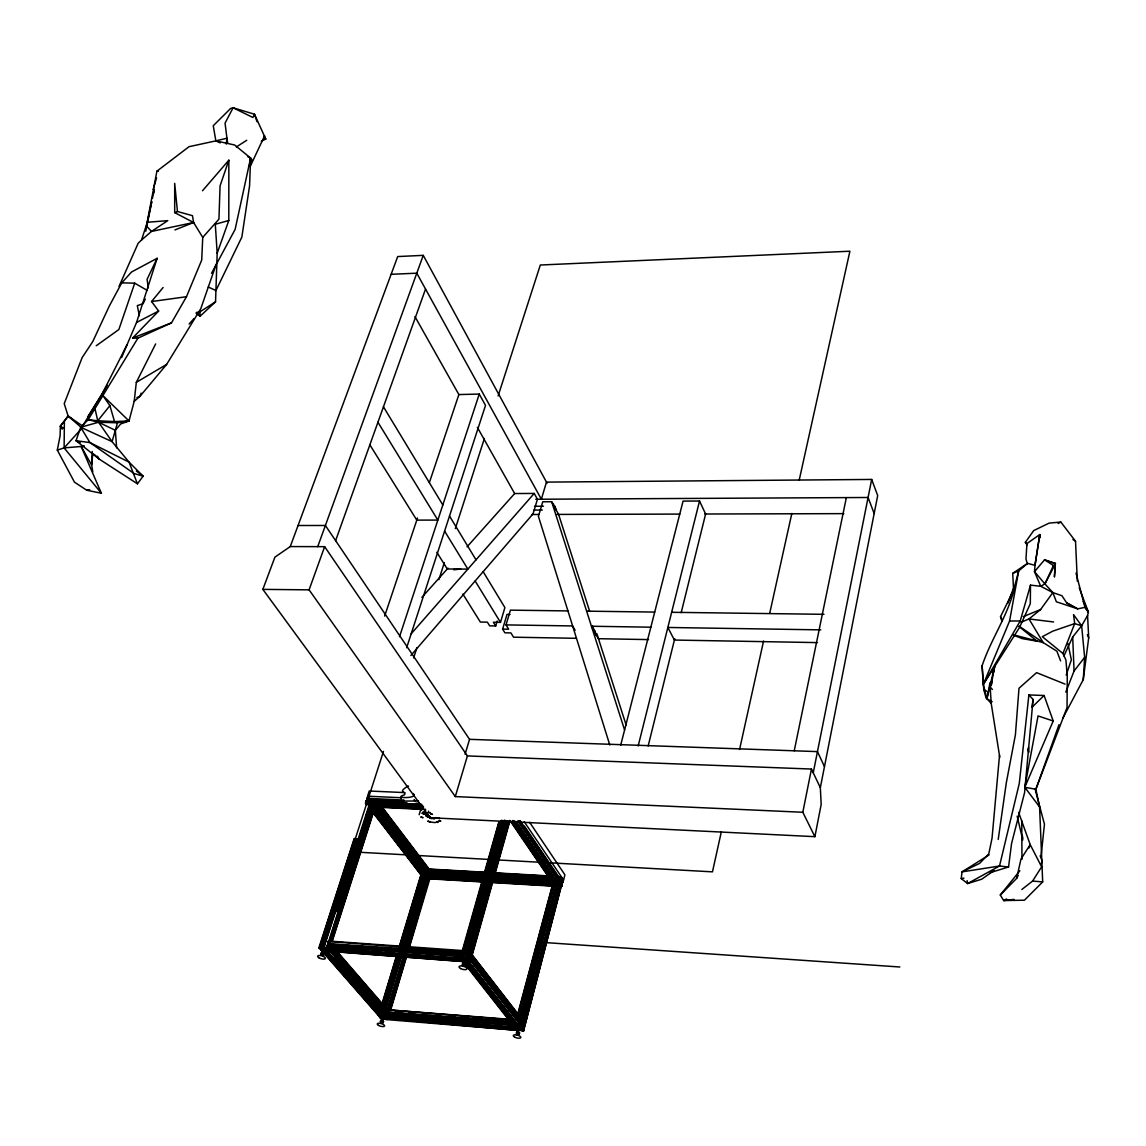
<?xml version="1.0" encoding="UTF-8"?>
<svg xmlns="http://www.w3.org/2000/svg" width="1146" height="1146" viewBox="0 0 1146 1146"><rect width="100%" height="100%" fill="white"/><g stroke="black" fill="none" stroke-linecap="round" stroke-linejoin="round"><path stroke-width="1.5" d="M196.052 313.187L200.063 316.267L215.548 301.813L217.181 253.209L228.799 220.49L228.842 160.211L202.513 190.752M426.169 815.494L425.495 814.219L426.756 816.138L425.739 814.763M516.703 1034.308C517.347 1031.973 520.055 1034.924 517.347 1034.924M107.194 385.414L82.612 426.026L68.115 415.998L60.38 426.126L60.108 435.809L57.3 450.106L74.476 482.165L86.767 490.244L101.392 493.253L64.119 447.9L64.377 421.198L68.115 415.998L64.219 403.636L82.14 357.609L92.783 341.522L109.371 305.91L121.777 282.833L131.546 271.989L157.131 258.294L136.532 322.484L121.591 357.581M1062.8 718.255L1083.257 679.664L1088.7 637.806L1087.568 615.588L1088.399 612.093L1084.976 607.351L1077.67 608.855L1066.711 602.939L1061.955 595.734L1052.845 592.582L1040.711 586.265L1030.498 585.148L1030.311 603.698L1019.453 627.593L983.239 684.52L986.95 698.645L991.233 703.529L999.785 757.377M427.487 813.058C426.111 814.204 425.481 811.855 427.515 813.402M559.377 883.179L556.684 883.136M560.365 876.303L560.566 879.44L561.082 878.853A2.006 0.774 -86.3 0 1 561.153 879.956L560.652 881.861A2.006 0.774 -86.3 0 1 560.208 882.191L493.081 878.151M561.784 877.951L561.984 877.693M562.199 884.569L561.741 884.454A1.991 0.774 -86.2 0 1 561.669 883.351L562.17 881.46A1.991 0.774 -86.3 0 1 562.614 881.116L562.729 881.919M563.431 880.429L564.921 874.856L529.61 822.284M421.714 809.764C421.671 809.749 424.736 808.259 422.315 808.131M514.139 1026.945L514.511 1025.742M514.282 1026.644L515.356 1028.463M515.084 1026.515L515.07 1028.32M557.644 884.139A1.963 0.831 14.8 0 0 557.887 883.881L557.128 883.337L519.109 1027.69L519.94 1028.177A2.048 0.745 14.8 0 1 519.453 1028.478L517.462 1028.306A2.048 0.745 14.8 0 1 516.416 1027.89L516.416 1027.418A2.106 0.831 -84.5 0 1 516.373 1028.177L515.8 1029.151L515.6 1028.248M516.961 1028.879L516.545 1030.24L385.428 1019.482M460.047 957.526L461.996 959.489M462.096 954.589L462.167 954.188A2.192 0.931 -84.9 0 0 462.082 952.999C460.807 955.162 461.38 948.874 463.156 951.638M461.795 951.911L462.196 952.57L327.856 943.616M462.497 958.471A2.192 0.917 -84.8 0 1 462.526 959.302L462.125 960.262L461.695 959.288M325.65 949.117L325.335 949.132A2.106 0.788 16.6 0 0 324.92 949.461L325.808 950.492A2.106 0.788 16.6 0 0 326.897 950.936L462.841 961.437L462.698 959.489L326.911 949.49M463.17 960.047L462.74 961.093M513.121 1024.023L386.044 1013.479L385.257 1016.187L386.202 1017.591L404.61 956.051M386.145 1015.557L515.872 1025.699L464.502 960.033L503.61 821.668M336.809 951.123L387.033 1009.196L386.718 1012.233L512.004 1022.604M386.904 1011.818L510.944 1021.358M388.365 1018.106C388.236 1021.573 386.474 1016.158 387.334 1018.321L516.617 1029.423L516.531 1028.334L509.684 1027.733M420.783 874.77L421.484 876.432L483.168 880.099M421.227 873.367L422.272 873.868L373.31 809.821M421.456 874.527L421.442 875.888L483.096 879.555M327.183 945.779C325.464 943.903 327.212 951.108 326.166 949.461L372.106 803.69L371.103 803.575L336.552 911.07M368.052 797.372L367.723 798.375M326.982 948.344L461.996 958.858L461.494 958.242M327.971 950.65L328.157 949.733L328.343 950.507L462.726 960.563M163.119 287.488L151.573 301.541L158.635 311.053L132.592 338.056L137.892 338.17L171.485 322.857L186.469 296.714L201.71 260.07L202.742 237.38L193.588 222.51L151.473 231.435L146.473 225.905L156.916 171.169L189.033 146.688L215.863 140.872L234.686 145.012L250.602 158.048L249.57 185.91L241.849 237.079L215.935 290.525L208.257 287.016M92.239 451.467L91.637 465.061L92.797 471.823M430.395 817.757C430.796 818.717 436.483 818.96 433.288 817.8M557.901 882.792L559.277 881.861L557.916 882.864L516.402 821.797M552.701 882.463L553.962 881.546L552.701 882.463L511.03 821.438M519.811 1022.447L557.128 882.42L515.6 821.324M557.758 881.833L557.128 882.42M558.36 881.403L560.079 880.644M559.277 877.664L560.523 876.747L559.277 877.664L524.438 826.137M560.408 878.853L559.234 878.065A1.991 1.633 -37.1 0 0 558.303 878.738L558.159 879.068M559.921 880.773L560.193 884.655L560.308 883.738L491.892 879.698M510.729 821.653L552.415 882.678L554.836 883.007L554.349 881.632A1.991 1.633 -37.3 0 1 555.28 880.959L555.638 880.916M1083.257 679.664L1084.646 657.346L1081.623 625.773L1073.544 614.628L1074.69 623.61L1062.929 653.492L1065.923 660.01L1067.255 675.997L1067.055 707.469L1035.869 789.265L1039.58 806.942L1042.688 881.919L1024.452 900.197L1003.667 900.57L1000.3 895.026L1019.84 870.745M323.158 949.819L324.676 950.12L323.1 949.619L324.547 950.106L323.229 949.748L370.487 803.575L371.103 804.134L336.58 911.657M413.993 794.894C414.394 798.791 393.064 798.132 404.309 794.909C407.188 792.044 400.642 792.588 402.919 789.909A13.365 9.784 -41.9 0 1 407.589 786.371L408.033 786.127A8.065 4.856 -18.7 0 1 408.549 786.127M419.164 814.706L421.098 808.331M430.309 821.797L430.452 821.897A11.503 4.928 16.3 0 0 435.48 822.542L435.738 822.327M1040.124 537.746L1039.78 534.566L1026.945 543.562L1025.971 558.947L1027.375 564.018M1055.323 563.345L1054.435 576.739L1055.323 563.345L1044.522 559.821L1034.509 571.682L1040.711 586.265L1044.908 583.901L1055.423 563.76L1044.522 559.821L1054.119 565.938L1055.423 563.76L1052.902 566.711L1044.908 583.901L1052.845 592.582L1056.368 601.779L1077.67 608.855L1066.711 602.939M519.797 1026.071L519.095 1027.088L468.184 961.293A2.149 0.831 15.4 0 1 467.138 960.792L466.336 959.746M521.373 1026.157C520.943 1029.151 518.579 1025.226 521.373 1026.157L470.562 960.792M519.181 1027.847C519.224 1029.523 522.82 1023.435 521.573 1025.255L470.777 959.818L469.574 960.219M521.416 1021.559C521.444 1018.436 524.252 1022.576 521.473 1021.602L470.677 955.993L471.894 956.079M471.88 954.575L523.02 1020.384L522.447 1023.077L470.619 956.523A2.192 1.776 -41.7 0 0 469.602 957.254L469.43 957.626M517.09 1026.644L516.101 1026.716L465.061 961.408C462.411 960.463 466.465 962.941 466.093 961.179L517.104 1026.572L514.268 1027.403M427.415 815.279L429.564 817.284M472.095 955.363L471.006 954.89M989.055 854.916L962.038 871.877L961.222 878.538L967.582 883.566L999.513 866.018L1019.281 783.477L1028.879 694.934L1033.062 699.404L1024.581 792.631L1011.56 843.542L1008.552 866.978L990.302 872.636M468.155 961.738L467.181 961.723L518.622 1027.733M468.213 961.781L468.929 960.706M521.172 1025.14L470.361 959.66M470.977 957.526L521.745 1023.049M999.513 755.271L992.049 838.141L988.769 853.885L979.629 863.368L962.038 871.877L999.513 866.018L1008.552 866.978L1005.529 866.877M425.897 874.112L424.65 875.286L427.386 875.745M427.358 874.169L425.997 875.114L427.343 874.14L375.473 806.01L374.427 806.612M427.386 869.255L427.143 869.957A1.963 1.547 -39.5 0 1 426.24 870.616L425.897 870.659M382.162 807.672L428.762 869.141L428.561 870.101L427.53 870.029L427.902 868.983M427.501 873.295L426.484 873.682M382.449 807.457L429.034 868.94L428.432 871.375L427.458 870.43M375.358 805.122L427.2 873.252L427.988 872.88L426.599 875.472M92.812 453.401L91.637 465.061L81.18 446.482L64.119 447.9L57.3 450.106M373.481 810.766L422.444 874.77L423.361 874.57L420.768 875.243L398.908 947.685M1041.055 856.549L1044.45 824.189L1035.454 790.525M418.462 800.997L403.306 801.083L403.936 799.98M383.795 1015.757L385.214 1014.797L383.81 1015.829L327.799 951.538L328.243 950.363M378.681 1015.313L379.971 1014.368L378.681 1015.313L323.602 952.326M382.392 1015.8L384.999 1016.387M383.709 1014.74L382.979 1015.728L326.639 951.151A2.106 0.788 16.6 0 0 325.55 950.707L323.559 950.564A2.106 0.788 16.6 0 0 323.143 950.894L323.344 951.18M331.753 952.125L385.07 1013.838L385.901 1013.651M385.443 1010.357L386.732 1009.411L385.443 1010.357L335.162 952.312M226.292 144.109L226.937 138.222L225.06 123.123L233.111 107.781L254.498 114.228L265.786 139.096L261.331 141.23M378.338 1014.984L380.816 1016.688M137.892 338.17L88.228 419.665L80.707 427.257L76.008 440.709L99.201 459.102L137.434 483.798L143.135 476.177L129.054 462.125L112.064 441.64L115.345 430.323L120.674 423.977L129.011 420.969L134.211 401.329L136.317 382.334L155.655 343.929M374.112 807.042L425.997 875.114M327.455 949.805A2.163 1.676 -43.4 0 1 327.727 950.421L326.982 951.61L383.022 1015.299M382.478 1017.49C385.4 1017.763 380.4 1019.038 383.495 1014.081M322.814 950.406A2.65 1.189 -62.6 0 1 322.427 950.564L322.312 951.338M1033.062 699.404L1031.959 707.297L1044.092 695.493L1053.217 720.977L1024.796 787.273L1039.58 806.942M998.223 839.416L1006.274 783.033L1015.399 734.844L1018.995 688.259L1036.571 672.645L1065.021 684.105M249.37 166.256L250.602 158.048L247.55 156.501M994.212 668.218L992.035 680.753L989.9 683.26L986.95 698.645L994.212 668.218L993.51 672.53L993.023 669.88L995.086 667.158M560.838 877.85L561.182 878.481L561.053 877.077M561.368 878.638L561.755 877.85M514.196 1026.315L514.353 1027.074M1014.597 587.268C1008.236 615.216 991.161 638.566 982.122 665.726L983.239 684.52L1009.583 621.003L1018.665 570.952L1027.59 563.359L1035.01 565.336L1034.509 571.682L1044.908 583.901M387.935 1014.654L387.677 1013.694L387.448 1014.898M1025.126 785.526L1038.047 715.935L1053.217 720.977M462.569 951.481L328.272 941.511M433.245 817.657L434.062 818.803M431.24 817.642L427.873 816.754L430.251 817.728L814.892 836.666L821.181 804.435L820.335 787.689L877.693 495.573L871.676 479.443L546.47 482.108L541.356 499.226L416.786 273.178L391.13 274.309M367.637 801.598L382.162 801.627M421.771 875.974L420.668 874.699M422.931 876.489L422.645 877.306M321.31 955.119L323.387 955.449L321.467 955.22M385.428 1015.9L385.672 1015.012M385.958 1014.153L386.245 1015.07A2.063 0.917 -83.6 0 0 386.789 1014.668L387.377 1012.663A2.063 0.917 -83.6 0 0 387.305 1011.56L387.004 1011.159M386.259 1013.952L332.225 951.638M387.72 1010.915L387.649 1011.302A2.063 0.917 -83.7 0 0 387.72 1012.405L392.047 1013.637M387.72 1017.419L387.334 1018.321M814.892 836.666L802.816 812.27L811.454 769.052L467.41 755.93L324.647 546.656L290.253 546.57L274.911 557.142L262.849 589.373L430.208 817.843L431.526 818.029M813.245 772.805L871.676 479.443M324.934 951.481L322.714 950.851L324.991 950.894L381.088 1015.184L380.759 1015.915M145.771 231.234L151.773 201.854M153.535 193.216L154.237 189.763L152.418 198.315M794.235 750.802L846.35 497.608M401.558 802.759L366.118 801.341L366.476 802.1L421.585 804.678M367.981 798.189L367.909 798.561A2.034 0.945 -86 0 0 367.995 799.693L368.654 800.653M119.012 286.457L138.179 243.224L141.545 240.001L147.304 222.267L151.687 201.739M251.819 159.366L250.286 166.285L264.654 135.715M721.364 831.638L712.468 871.848L351.106 851.793L383.466 751.447M739.571 749.47L763.565 641.072M769.754 613.11L791.829 513.451M799.177 480.231L849.902 251.218L540.325 265.013L498.095 395.972M1000.3 895.026L1016.631 878.38L1020.986 859.056L1030.197 844.616L1018.608 812.371M1041.284 864.084L1042.043 860.732L1040.153 855.776M250.602 158.048L235.131 229.386L211.523 273.307M648.163 745.989L674.75 638.651M681.182 612.68L705.621 514.01L699.533 501.017L683.073 501.089L620.659 745.344M638.164 745.946L699.533 501.017M520.929 1028.449L520.613 1028.449A2.048 0.745 14.8 0 0 520.126 1028.75L520.857 1029.695A2.048 0.745 14.8 0 0 521.903 1030.111L522.791 1030.154L560.638 885.872L559.735 885.93A1.963 0.817 14.8 0 1 558.747 885.5M562.571 879.526L562.571 880.415A1.991 0.774 -86.3 0 1 562.127 880.744L561.44 879.741M559.878 886.13L561.196 886.646L523.436 1030.827L522.476 1030.856M561.597 884.841L561.769 886.23M562.958 879.655L562.7 880.715M562.686 881.919L562.786 882.692L563.316 879.67M523.536 1031.056L561.454 884.669A2.006 0.774 -86.2 0 0 561.382 883.566L560.695 882.563A2.006 0.774 -86.2 0 0 560.251 882.893L560.265 883.752M561.039 886.918L561.984 885.342M561.927 886.259L562.185 884.468M1013.594 590.333L1018.665 570.952L1012.72 573.372L1013.594 590.333L1000.53 616.62L1001.976 621.49M542.144 932.686L543.032 929.291M547.903 910.812L548.791 907.489M516.645 1027.274L518.064 1024.266M519.84 1017.519L554.736 883.022M516.402 1033.076L516.674 1032.045A3.194 1.633 -62.1 0 1 517.62 1031.815L517.72 1031.83A2.98 2.851 35.4 0 1 518.966 1032.202L519.052 1032.245A3.194 1.261 -84.5 0 1 519.568 1032.89L519.296 1033.921A3.123 1.59 -62 0 1 518.35 1034.15L518.25 1034.136A2.965 2.836 35.1 0 1 517.004 1033.778A3.123 1.232 -84.5 0 1 516.431 1033.148L516.402 1033.076A3.123 1.604 -62.8 0 0 517.261 1032.918A3.037 2.922 36.7 0 0 518.68 1033.291A3.194 1.261 -84.6 0 0 519.296 1033.936L519.296 1033.921M517.004 1033.778L517.605 1031.815M521.043 1018.722L556.412 884.941M519.883 1024.395L520.399 1022.719A2.091 1.733 -43.4 0 1 521.373 1022.003L522.261 1022.146M518.35 1034.15L518.694 1033.076A3.137 1.604 -62.4 0 1 519.568 1032.89M558.002 883.365L519.969 1027.733L520.714 1027.761M560.165 884.612L521.688 1028.993L559.42 883.996L558.661 883.408M493.453 877.507L560.108 881.403L519.41 820.823M521.172 1028.463L559.678 884.426L558.532 884.153M559.864 883.638L559.735 882.076M521.989 1030.326L560.007 885.5L560.852 885.629M552.83 880.357L552.415 882.678M517.347 1015.471L552.974 883.079M514.597 1027.432L514.554 1025.727L515.499 1026.845L515.872 1025.699M517.691 1015.557L553.088 883.638M529.781 972.811L531.099 967.854M535.497 951.223L536.844 946.138M545.783 912.288L547.1 907.288M386.216 1016.96L515.958 1027.89L516.989 1024.152M518.694 1017.748L554.836 883.423M116.634 447.857L115.345 430.323L117.436 422.788L129.011 420.969L102.811 395.499L109.901 405.627L114.543 421.57L129.011 420.969L123.997 421.886M467.396 959.417L468.055 959.689L507.019 821.453M468.284 961.852L507.893 820.923M508.566 821.324L469.043 961.781L519.94 1027.188M468.843 962.053L469.874 962.01L509.669 820.45M467.324 961.967L470.247 962.096L510.013 820.536M501.26 820.278L461.766 959.961L463.013 961.68L465.62 961.981M460.191 958.357L463.199 958.586L502.349 820.364M462.382 964.244L462.683 963.184A3.352 1.619 -61.4 0 1 463.643 962.912L463.758 962.927A3.123 2.965 22.9 0 1 465.075 963.313L465.161 963.371A3.338 1.404 -84.8 0 1 465.72 964.073L465.419 965.147A3.266 1.576 -60.9 0 1 464.459 965.405L464.359 965.405A3.109 2.951 22.7 0 1 463.041 965.018L462.941 964.961A3.266 1.375 -84.8 0 1 462.411 964.33L462.411 964.33A3.266 1.59 -61.3 0 0 463.271 964.044L463.342 963.987A3.18 3.037 22.8 0 0 464.746 964.445L464.861 964.431A3.323 1.39 -84.8 0 0 465.419 965.161L465.419 965.147M463.629 960.319L463.471 961.336L514.568 1026.644M504.398 820.493L464.904 958.729L503.166 821.854M462.382 965.534L463.643 962.927M475.791 919.006L476.779 915.525M464.918 960.405C465.878 958.615 463.328 963.242 466.837 961.007A2.149 0.831 15.4 0 1 467.926 961.451L519.066 1027.074M465.333 958.729L504.283 820.307M505.157 820.335L466.522 959.145M463.6 966.264L464.789 966.178L464.832 964.302A3.28 1.59 -61.4 0 1 465.72 964.073M463.213 958.557L462.44 958.844A2.149 0.831 15.5 0 0 463.543 959.302L465.62 959.46A2.149 0.831 15.5 0 0 466.107 959.116L505.142 820.88M506.733 820.966L467.654 959.732L468.585 960.004L466.751 958.471M460.191 958.099L498.868 821.797M327.14 947.026L326.825 946.066L460.921 955.85L460.778 955.005L460.807 958.729M499.226 821.883L460.778 958.199M153.235 189.448L156.544 177.874M983.239 684.52L1020.227 620.989L1030.498 585.148M381.131 1023.335L382.721 1022.963L380.959 1022.232A3.051 1.361 -83.5 0 1 380.415 1021.673L380.4 1021.587A3.066 1.433 -62.5 0 0 381.174 1021.43L381.546 1020.37A2.98 2.879 10.8 0 1 382.879 1020.728L382.965 1020.785A3.123 1.39 -83.5 0 1 383.538 1021.415L383.222 1022.418A3.066 1.418 -61.7 0 1 382.363 1022.647A2.894 2.808 11 0 1 381.045 1022.275C379.082 1021.988 385.156 1023.765 381.074 1023.163M382.363 1022.647L382.735 1021.602A3.08 1.433 -61.9 0 1 383.523 1021.415M379.87 1016.66L383.867 1016.803L401.788 956.495M405.34 945.192L426.083 875.601M523.278 1031.071L520.843 1030.583L521.588 1030.297A2.048 0.745 14.8 0 0 520.556 1029.882L518.551 1029.71A2.048 0.745 14.8 0 0 518.078 1030.01C521.058 1030.197 517.405 1031.772 515.872 1028.363L385.471 1017.548L403.736 955.836M406.773 945.694L427.028 875.716M404.108 955.807L385.371 1017.347M407.145 945.665L427.802 876.647L426.684 876.375M407.647 945.908L428.289 876.876L427.157 875.788M387.377 1019.496L386.159 1018.336L404.953 955.75M407.475 947.298L428.332 877.65M465.09 754.269L469.545 739.328L325.392 525.484L298.046 525.513M576.166 638.308L513.523 637.19L510.915 632.907L504.885 632.807L502.621 629.125L507.019 614.399L510.027 614.442M388.308 1013.766L405.727 955.506M408.248 947.054L428.862 878.065L428.217 877.707M390.442 1009.554L406.357 956.237M408.878 947.785L429.105 878.38M390.786 1009.64L406.701 956.323M409.222 947.871L429.807 878.91L428.676 877.678M502.621 629.125L508.666 629.211L506.031 624.899L510.428 610.145L567.929 610.918M802.816 812.27L455.291 796.585L467.41 755.93M420.811 874.613L484.901 877.779M462.898 594.072L480.346 622.049L487.379 622.163L489.671 625.859L495.702 625.96L497.178 621.046M381.819 1004.426L396.373 956.136M382.162 1004.512L396.702 956.208M399.252 947.771L421.069 875.372L482.767 879.154M388.752 985.517L390.242 980.589M393.279 970.461L394.811 965.39M413.95 901.802L416.514 893.264M418.577 886.431L420.109 881.303M422.272 873.868L421.026 874.727L373.052 812.099M380.2 1016.115L381.145 1012.878M383.122 1006.303L398.149 956.351M400.699 947.9L423.089 875.659M379.713 1016.029L381.117 1013.222M383.093 1006.646L398.522 955.621M401.673 944.877L421.957 875.372M381.188 1016.287L382.177 1012.992M384.154 1006.417L399.166 956.452M401.702 948L422.946 875.258M380.4 1021.587L380.701 1020.585A3.152 1.461 -61.8 0 1 381.561 1020.355M400.971 956.452L382.75 1016.459L400.369 956.294M402.905 947.842L425.037 875.773M495.702 625.96L493.41 622.249L500.473 622.364L504.899 607.609L483.168 571.682M380.959 1022.232L381.26 1021.229A3.137 1.39 -83.5 0 0 380.701 1020.57M383.867 1013.121L384.426 1011.488A2.063 1.647 -44.8 0 1 385.385 1010.786L386.503 1011.646M386.059 1005.572L400.369 957.87M404.452 944.261L424.665 876.905M403.507 948L425.238 875.601L426.04 876.117A1.934 0.788 16.1 0 1 425.825 876.361M428.532 811.11L428.418 812.672L430.423 812.629M424.708 809.907L424.278 812.471L425.266 809.234M328.945 949.79L329.017 951.338L464.259 961.68L462.569 961.394M331.781 941.525L374.785 807.099L373.352 806.598M327.799 951.538L329.289 950.535L385.185 1014.783M332.139 941.611L375.129 807.171L373.897 805.824M329.461 950.392C330.306 953.014 324.533 951.638 327.04 951.037M376.175 804.907L374.67 807.386M320.98 953.859L321.31 952.813A3.28 1.433 -61.1 0 1 322.184 952.541L322.298 952.555A3.066 2.908 2 0 1 323.587 952.928L323.673 952.999A3.266 1.533 -83.7 0 1 324.289 953.687L323.96 954.733A3.209 1.39 -60.7 0 1 323.086 954.99A3.051 2.894 2.9 0 1 321.697 954.604L321.596 954.561A3.18 1.504 -83.8 0 1 321.009 953.93L321.009 953.93A3.209 1.404 -61.1 0 0 321.782 953.644L322.184 952.555M335.062 910.869L369.628 803.418L372.235 803.561L373.467 804.95L327.097 949.676M345.304 881.016L322.47 950.75L323.143 951.495A2.407 2.292 2.7 0 0 323.745 951.653M366.061 815.88L367.178 812.428M321.596 954.561L321.926 953.515A3.266 1.547 -83.7 0 0 321.31 952.813M335.835 911.213L370.244 803.604M324.633 950.578L324.003 951.108L380.529 1015.456M322.513 955.578L323.301 955.735L323.487 953.916A3.223 1.404 -60.9 0 1 324.289 953.687M328.057 941.482L327.656 944.089L461.494 953.701M460.964 959.36L461.136 958.385L326.639 948.644L326.567 946.925L461.036 956.709L460.964 955.793M327.011 951.538L325.951 951.424L328.186 944.333M329.274 940.952L372.951 804.707L371.777 804.42M327.885 946.31L328.386 944.576A2.149 1.017 -83.9 0 0 328.3 943.416L327.971 942.986M328.716 945.421L373.553 805.81M330.807 939.691L338.399 916.012M338.93 914.322L343.714 899.395M345.834 892.763L350.619 877.836M351.163 876.131L352.796 871.017M354.988 864.199L362.079 842.066M364.213 835.377L372.235 810.322M331.065 940.737L374.47 805.939M365.889 801.942C364.657 804.807 368.854 803.418 365.932 803.547M341.221 885.471L319.978 949.189L318.875 947.971L354.229 838.457M401.702 802.931L366.362 801.283C366.806 798.805 364.142 804.134 366.419 804.564M320.722 948.602L319.233 948.057L354.572 838.543M367.164 801.498L367.637 799.894A2.034 0.945 -86 0 0 367.551 798.762C366.262 800.395 366.892 794.937 368.654 797.63M413.634 657.904L416.929 647.691M438.861 579.661L444.347 562.657M455.32 528.635L484.386 438.503M356.062 838.657L320.751 948.573L320.25 948.014M344.43 875.53L351.564 853.383M353.756 846.579L355.403 841.465M319.347 947.785L321.811 948.329L357.108 838.743M406.644 647.748L485.517 405.398L479.257 394.081L458.873 394.553L414.967 316.625M399.51 636.761L479.257 394.081M384.655 616.075L417.516 517.992M429.406 482.48L458.873 394.553M147.433 290.511L134.712 283.191L118.84 329.561L96.221 345.763M1066.195 674.98L1071.367 659.838L1067.914 643.422M228.842 160.211L220.061 185.867L218.943 219.173L202.742 237.38M216.265 264.081L200.808 308.646L166.628 364.414L140.07 396.215L134.211 401.329M1029.036 847.968L1030.197 844.616L1041.628 866.849L1032.603 881.059L1021.831 889.497M335.62 540.64L425.538 289.064M321.052 954.647L322.986 954.862M1024.796 787.273L1035.869 789.265L1059.004 724.716M141.187 393.121L140.07 396.215L136.933 397.547M455.291 796.585L309.091 589.846L324.647 546.656M317.729 546.642L423.246 255.357L397.705 256.561L290.253 546.57M560.136 881.389L560.208 882.191M562.657 878.696L562.514 879.569M1007.764 603.226L1013.508 588.285M1065.809 692.112L1074.06 670.997L1084.646 657.346M461.079 957.469L461.093 958.4M388.451 1014.368L388.58 1014.052A2.063 0.917 -83.6 0 1 389.11 1013.651M387.19 1009.483L387.477 1011.116M422.129 808.431L421.757 809.592M368.41 803.647L365.617 803.532M326.51 946.94L326.624 948.644M145.27 299.049L143.121 303.69L137.305 305.638L139.325 315.766M1063.932 655.913L1072.699 636.99L1081.623 625.773L1087.568 615.588M517.047 1024.166L516.889 1024.524A2.091 1.733 -43.5 0 1 515.915 1025.226L515.141 1025.212M521.573 1025.255L520.413 1025.613M329.389 951.252L328.429 951.954M555.079 880.142L554.922 880.472A1.991 1.619 -37.3 0 1 554.005 881.145L553.074 880.887M559.033 877.249L558.89 877.578A1.991 1.619 -37.1 0 1 557.959 878.251L557.601 878.294M157.131 258.294L147.075 279.338L148.335 287.904M469.344 960.735L470.49 960.72M470.433 959.374L522.003 1024.753M470.361 961.537L469.058 961.852M436.855 822.212C439.82 823.344 437.17 819.977 436.712 822.312M385.328 1015.571L384.411 1016.244M127.077 344.702L101.679 394.811L87.784 416.7L88.228 419.665L98.57 422.244L115.345 430.323M423.404 872.464L423.232 872.779A1.963 1.547 -39.6 0 1 422.33 873.438L413.104 862.351M1016.631 878.38L1018.178 875.429M428.819 878.137L428.002 878.123A1.92 0.788 16 0 1 427.014 877.707L426.813 877.521M429.807 878.91L428.16 878.309M386.804 1018.751L382.75 1018.321M464.545 958.385L466.88 958.643M469.172 961.279L467.726 962.139M560.15 884.712L559.305 884.483M561.168 886.703L559.821 886.159M1027.06 544.937L1025.355 542.359L1033.706 530.584L1049.091 523.135L1060.824 522.032L1075.521 541.227L1077.34 581.223M1021.057 622.278L1028.979 618.955L1040.611 609.529L1052.845 592.582M516.56 1029.839L517.405 1029.738A2.048 0.745 14.8 0 0 517.892 1029.437L517.147 1028.492A2.048 0.745 14.8 0 0 516.115 1028.077L515.729 1028.019M109.901 405.627L97.754 420.783L88.228 419.665M462.841 961.437L514.926 1027.804M62.156 429.191L60.38 426.126L64.377 421.198M410.87 655.512L533.062 513.823L537.431 499.255L534.222 493.425L514.654 493.554L467.052 546.828M411.185 633.767L534.222 493.425M460.635 569.061L453.802 569.763L454.461 569.032M189.119 324.046L193.846 318.717M421.843 597.438L448.014 568.13M64.119 447.9L80.779 429.449M141.545 240.001L151.473 231.435L167.76 220.648L147.304 222.267M462.425 965.347L464.832 966.092L463.457 965.92M434.291 818.172L435.867 817.628L434.005 817.786M427.931 814.577L427.472 815.594M422.974 806.168L421.384 807.572L421.341 809.606M994.026 870.545L981.75 879.197L967.582 883.566L967.152 880.672M1012.72 573.372L1027.59 563.359M435.48 818.129L434.234 818.531L435.881 817.972M236.363 146.946L246.705 140.285M196.424 312.443L199.862 311.884L215.548 301.813M1052.902 566.711L1054.119 565.938M323.888 954.776L323.96 954.733A3.252 1.533 -83.8 0 1 323.33 954.031L323.229 954.016A3.123 2.98 2.4 0 1 321.854 953.587M468.155 958.643L467.367 958.801M136.317 382.334L166.628 364.414M383.165 1022.461L383.222 1022.418A3.123 1.39 -83.5 0 1 382.664 1021.788L382.563 1021.774A2.965 2.879 9.9 0 1 381.246 1021.373L381.246 1021.373M1058.102 523.507L1060.824 522.032M1006.632 898.965L1003.667 900.57L1014.024 899.381M136.532 322.484L158.635 311.053M469.889 954.432L469.43 955.22M421.298 873.753L421.026 874.727M464.517 959.918L465.878 960.276L464.832 960.319M1023.235 616.634L1040.611 609.529M421.699 876.117L422.516 876.131A1.92 0.788 16.1 0 1 423.504 876.547L424.192 877.378M177.444 211.509L174.693 183.36L174.693 212.612L177.444 211.509L192.471 215.677L193.588 222.51L174.923 229.945M132.592 338.056L171.485 322.857M386.173 1018.307L387.004 1018.479M509.239 1019.281L387.276 1009.755L509.211 1019.654M228.799 220.49L215.305 224.272L217.181 253.209M117.436 422.788L98.57 422.244L80.707 427.257L89.932 442.585L134.039 473.513L143.135 476.177L136.331 471.035M462.239 950.55L328.487 941.024L328.429 943L328.444 941.41M560.595 879.469L557.071 879.254M257.005 121.705L254.498 114.228L252.894 117.479L233.111 107.781L230.647 108.44L213.242 125.745L215.863 140.872L226.937 138.222L227.71 143.279M84.317 445.909L81.18 446.482L101.392 493.253M86.767 490.244L89.76 489.729M366.219 800.467L401.616 802.114M961.222 878.538L963.972 878.151M151.573 301.541L186.469 296.714M423.891 873.209L423.547 873.252A1.963 1.547 -39.7 0 0 422.645 873.911L422.444 874.77M381.661 1013.723L381.303 1013.766A2.063 1.647 -44.9 0 0 380.357 1014.468L380.143 1015.37M462.855 964.918L464.502 965.29M373.367 806.555L421.384 808.961M382.22 1023.263L380.529 1022.776M427.172 878.581L429.349 879.097M553.432 883.838L554.177 883.895A1.963 0.817 14.8 0 1 555.18 884.325L555.81 885.156M321.711 948.344L321.138 948.587A2.106 0.788 16.6 0 0 322.227 949.031L324.218 949.175A2.106 0.788 16.6 0 0 324.633 948.845L323.845 948.458M324.605 948.329L325.793 948.53M323.802 948.501L323.1 948.086L325.306 948.372M327.054 951.137L328.53 951.681L327.498 951.696M465.247 958.543L466.107 959.116M465.09 960.849L464.746 960.849A2.149 0.831 15.4 0 0 464.273 961.193L463.471 961.336M468.37 961.451L469.874 962.01M469.717 962.282L471.235 959.331M378.81 1015.771L379.455 1017.089M384.841 1017.075L384.111 1017.362L385.228 1018.45M383.624 1019.338L381.99 1018.665L383.452 1018.966M517.047 1027.676L516.488 1027.446M517.978 1030.469L387.592 1018.708L387.907 1017.576L394.969 1018.135M535.784 499.255L868.081 497.493L874.169 513.551M589.66 611.291L558.603 514.425L551.67 501.733L542.76 501.776L538.419 516.359L609.787 744.986M534.48 506.274L543.433 506.245M533.979 510.085L542.316 510.056M531.816 514.497L538.949 514.482M556.77 514.425L679.807 514.081M704.776 514.01L843.857 513.637M1009.583 621.003L1020.227 620.989M262.849 589.373L309.091 589.846M586.637 611.162L654.71 612.079M671.656 612.293L823.974 614.328M506.031 624.899L572.628 625.945L575.134 630.314M650.856 627.191L591.451 626.246L598.456 638.694L648.55 639.597M820.794 629.87L667.86 627.464L674.407 640.055L817.442 642.605M121.777 282.833L134.712 283.191M469.545 739.328L817.47 751.618L824.475 766.602M1028.879 694.934L1044.092 695.493M518.049 1034.766L516.445 1034.394M404.71 792.602L369.227 791.012L367.551 796.198L401.301 797.745M367.25 798.318L403.005 800.023M366.949 799.335L402.289 800.968M391.058 802.042L407.059 802.787M415.955 803.203L419.508 803.375M365.932 801.928L421.728 804.535M422.358 806.297L366.018 803.59L365.946 801.928M368.153 804.12L422.172 806.655M366.462 804.607L422.244 807.242M372.178 805.137L423.161 807.486M114.543 421.57L97.754 420.783L94.989 408.692M372.894 805.824L422.573 808.174M373.467 807.042L421.341 809.32M424.278 812.471L422.373 812.242M322.441 950.607A2.106 0.788 16.7 0 0 322.857 950.278L323.043 950.349A2.636 2.493 3.9 0 0 324.261 950.707L324.447 950.808A2.707 1.275 -83.8 0 0 324.676 951.18M518.393 1028.535L519.152 1028.635M156.916 171.169L158.435 171.255M426.842 868.611L429.034 868.94M427.787 868.94L485.976 872.292M494.614 872.794L548.877 875.916M427.745 869.27L485.933 872.636M494.585 873.137L548.848 876.275M428.318 870.072L433.417 870.373M448.716 871.261L453.83 871.547M465.835 872.249L472.711 872.65M509.053 874.742L512.534 874.942M528.22 875.859L533.506 876.16M425.653 870.602L484.901 874.069M494.213 874.584L550.252 877.822M557.3 878.237L561.196 878.495M427.086 871.705L483.583 874.985M493.955 875.587L550.008 878.853M426.47 872.822L484.715 876.217M493.367 876.719L554.75 880.3M426.398 873.109L438.689 873.825M442.198 874.04L458.013 874.957M461.537 875.157L477.352 876.074M493.152 877.005L498.41 877.306M501.905 877.507L517.648 878.438M521.158 878.638L536.901 879.569M542.158 879.87L550.897 880.386M421.313 873.137L484.672 876.848M493.324 877.349L559.993 881.245M484.801 877.005L421.442 873.295L422.015 872.564L419.894 869.757M491.405 879.655L559.592 883.337M421.642 875.573L483.254 879.197M491.734 880.071L560.136 884.096M491.806 880.615L560.193 884.655M482.967 880.171L423.504 877.134M491.562 880.687L553.189 884.34M427.673 877.621L482.423 880.859M492.78 881.475L552.315 884.999M426.541 878.309L481.248 881.561M491.577 882.176L552.83 885.801M426.498 878.653L481.22 881.904M491.548 882.52L552.802 886.159M518.121 1029.609L518.336 1029.624A2.493 2.378 34.6 0 0 519.009 1029.896M539.766 942.198L899.839 966.995M337.11 944.576L340.577 944.834M326.925 945.35L460.878 955.019M400.255 950.808L412.718 951.71M416.285 951.968L428.762 952.87M432.314 953.128L460.821 955.177M466.666 959.646L468.012 959.746M470.247 962.096L469.043 961.064M322.126 950.621L320.708 950.02L322.327 951.481M322.757 950.865L321.639 950.736L322.141 951.28M395.055 1010.973L400.326 1011.402M409.122 1012.133L412.632 1012.419M423.218 1013.293L426.77 1013.58M437.428 1014.468L440.981 1014.754M451.639 1015.628L455.034 1015.915M465.247 1016.76L468.642 1017.032M478.856 1017.877L482.265 1018.149M492.565 1019.009L497.722 1019.424M506.317 1020.141L509.769 1020.427M382.506 1010.901L384.111 1010.958A2.063 1.647 -44.7 0 0 385.056 1010.256M518.379 1022.117L520.04 1022.175A2.091 1.733 -43.3 0 0 521.015 1021.473M429.506 1015.442L433.059 1015.743M400.828 1014.368L406.099 1014.797M414.881 1015.528L420.152 1015.958M427.257 1016.559L434.348 1017.147M441.454 1017.734L446.782 1018.178M486.148 1021.43L489.586 1021.716M499.914 1022.576L503.352 1022.862M399.653 1014.525L403.693 1014.898M413.706 1015.685L417.216 1015.986M514.798 1024.839L385.987 1014.138L513.207 1024.839M519.124 1026.658L518.665 1027.446M379.698 1016.015L378.724 1015.958L380.071 1016.531M384.698 1016.43L383.896 1016.344L384.999 1016.545M385.801 1016.645L515.628 1027.36M400.24 1018.579L409.022 1019.31M414.293 1019.754L423.118 1020.484M428.446 1020.943L435.566 1021.53M442.671 1022.132L449.776 1022.719M454.948 1023.149L463.457 1023.865M468.571 1024.295L477.08 1024.997M483.884 1025.57L494.599 1026.429M497.651 1026.73L504.526 1027.303M387.133 1018.995L386.116 1018.894L386.589 1019.439M380.873 1018.035C377.636 1017.648 384.712 1019.725 381.332 1018.952M1032.603 881.059L1042.688 881.919M1053.604 621.963L1028.979 618.955L1043.232 642.62L1056.899 651.215L1060.594 660.913M431.111 818.659L430.466 817.585M382.95 1019.41L382.922 1019.396A2.392 2.306 11.3 0 1 382.033 1019.081L381.947 1019.038A2.579 1.146 -83.6 0 1 381.403 1018.479L381.432 1018.393A2.593 1.203 -61.5 0 0 382.134 1018.192L382.334 1018.221A2.45 2.378 12 0 0 382.965 1018.479M369.127 804.478L368.768 804.42A2.02 0.86 16.9 0 1 367.723 803.976L367.794 803.489M373.224 806.326L374.112 806.268L373.438 805.867M555.839 884.168L555.481 884.11A1.963 0.831 14.8 0 1 554.478 883.681L554.22 883.38M367.938 800.968L368.267 801.684M424.12 876.389L423.776 876.332A1.934 0.788 16.1 0 1 422.774 875.916L422.487 875.63M427.429 878.595L427.73 878.337A1.92 0.788 16.1 0 0 426.742 877.922M422.287 806.942L423.504 807.128M461.738 959.001L462.139 959.073A2.149 0.831 15.5 0 1 463.228 959.517L464.044 960.563A2.149 0.831 15.5 0 1 463.571 960.907L462.425 960.706M325.163 948.2L326.209 948.63M320.493 948.745L320.88 948.802A2.106 0.788 16.7 0 1 321.969 949.246L322.857 950.278M520.585 1027.604L522.318 1028.979M516.846 1029.724L516.846 1030.268M425.954 814.061L430.237 816.697M463.571 966.107L464.746 965.892L462.712 965.548M429.707 817.843L431.483 818.387L426.713 816.453L425.295 814.462M559.219 881.833L517.834 820.765M1012.906 634.683L1043.232 642.62L1019.138 626.203M423.261 874.513L373.41 809.191M421.169 875.157L372.765 812.299M517.362 1034.795L518.809 1034.566L516.588 1034.208M466.107 961.25L465.777 961.079A2.693 2.536 23.1 0 1 464.431 960.649L464.202 960.649A2.765 1.347 -61.6 0 1 463.414 960.878L463.385 960.95A2.75 1.16 -84.8 0 0 463.844 961.537L464.03 961.637A2.679 2.55 22.6 0 0 465.276 962.01L465.505 962.024A2.75 1.332 -60.8 0 0 466.293 961.795L466.322 961.723A2.75 1.146 -84.9 0 1 465.863 961.136L465.061 961.408M326.524 951.81L382.406 1016.001M384.325 1014.296L385.887 1013.451M379.913 1014.339L323.845 950.063M1081.623 625.773L1074.69 623.61L1052.83 631.131L1042.301 636.689L1062.929 653.492M467.067 958.514L467.726 959.274L466.537 959.159M428.117 816.983L430.251 817.728M1014.339 635.471L1022.232 638.609L1037.073 641.187L1019.081 626.518M429.764 817.284L428.088 816.453M80.22 442.571L76.008 440.709L89.932 442.585L129.054 462.125L137.434 483.798M215.863 140.872L220.261 142.892M1034.996 788.849L1035.869 789.265M429.177 816.31L426.957 815.121L429.693 816.582M385.385 1018.751L386.001 1019.324L385.013 1019.181M380.959 1016.975L382.076 1018.063L380.515 1018.092M174.693 212.612L193.588 222.51M982.122 665.726L983.769 689.62L986.778 691.239M322.943 950.149L323.129 950.249A2.521 2.407 1.2 0 1 324.06 950.449M992.178 701.796L986.205 698.358L983.769 689.62M387.463 1009.268L388.365 1010.242M328.487 941.024L329.475 942.098M60.38 426.126L63.188 427.974M1072.928 539.48L1075.521 541.227M1025.355 542.359L1026.945 543.562M72.227 419.336L68.115 415.998L81.968 428.131L80.707 427.257L112.064 441.64L98.57 422.244M521.172 1027.919L519.969 1027.747M373.181 806.77L372.966 806.569A2.02 0.86 16.9 0 0 372.292 806.254M439.219 820.651L440.838 821.152L439.09 820.751M470.992 957.598L472.367 954.833M94.23 454.389L99.201 459.102L97.482 456.223M426.111 814.276L427.071 815.279M425.739 815.379L426.713 816.453M401.401 798.619L400.556 797.372M992.379 689.477L990.101 686.898L989.886 684.291M323.301 952.541L378.381 1015.528M383.136 1016.459L383.867 1016.803M325.278 952.054L327.512 954.618M330.865 958.457L336.437 964.846M338.657 967.382L344.101 973.627M346.293 976.134L350.662 981.134M355.217 986.348L357.523 988.998M362.15 994.298L367.88 1000.859M370.144 1003.438L373.524 1007.334M331.38 952.04L385.07 1013.838M372.98 1000.129L375.258 1002.75M380.945 1009.297L383.222 1011.904M334.861 957.469L384.096 1014.067M344.96 962.798L347.138 965.304M329.475 945.249L328.773 944.333A2.149 1.003 -83.9 0 1 328.673 943.573M334.847 951.595L386.231 1010.915M351.593 971.779L355.933 976.793M368.525 991.319L370.817 993.969M376.447 1000.458L379.827 1004.354M333.185 951.237L385.701 1011.803M336.509 951.338L386.732 1009.411M493.783 996.289L495.874 998.983M469.473 966.794L471.679 969.616M473.885 972.438L476.091 975.246M477.194 976.664L483.641 984.915M490.087 993.181L498.496 1003.939M502.707 1009.325L508.867 1017.204M523.794 1030.913L522.275 1029.896M483.583 971.966L485.732 974.73M497.464 989.872L501.633 995.272M510.987 1007.348L513.021 1009.984M519.152 1017.892L521.186 1020.527M514.712 1014.625L516.746 1017.261M472.052 955.062L522.719 1020.599M396.702 833.901L398.822 836.68M374.269 808.288L425.195 875.028M386.259 824.432L388.279 827.083M373.696 808.575L424.65 875.286M383.394 821.997L387.448 827.283M397.619 840.605L399.768 843.399M412.56 860.145L414.651 862.895M378.739 817.427L382.879 822.828M386.918 828.128L391.975 834.746M394.009 837.382L396.029 840.032M398.178 842.84L405.684 852.653M408.893 856.864L410.999 859.615M369.256 805.566L368.496 804.664A2.02 0.86 16.9 0 0 367.451 804.22M375.716 805.208L427.558 873.324M368.038 797.272L367.68 798.375M375.358 806.669L426.269 873.481M374.341 807.916L425.266 874.685M379.598 806.383L428.346 870.688M378.81 805.882L427.53 870.029M378.037 805.882L427.787 871.361M379.455 808.503L381.518 811.21M400.842 836.623L402.977 839.431M377.192 806.068L428.017 872.966M197.943 313.431L200.063 316.267L199.862 311.884M1085.405 607.881L1088.399 612.093L1079.245 587.812M514.31 824.103L518.078 829.618M524.051 838.385L526.043 841.307M530.999 848.57L533.921 852.853M543.605 867.064L545.51 869.857M548.375 874.054L551.226 878.237M553.074 884.196L552.372 883.093M559.692 886.445L559.434 886.145A1.963 0.817 14.8 0 0 558.79 885.829M515.542 821.711L557.071 882.778M514.024 820.608L556.512 883.05M531.243 846.149L533.191 849M550.495 874.441L552.401 877.234M513.537 821.238L555.137 882.305M512.334 820.493L553.962 881.546M512.563 821.467L554.191 882.506M518.966 821.295L559.463 881.03M518.579 821.224L559.076 880.959M520.083 820.622L559.62 879.025M524.223 821.725L563.56 880.042M370.043 445.135L416.8 520.126L437.844 520.083L377.936 422.229M436.87 552.315L447.255 568.975L467.869 569.118L444.605 531.114M475.146 580.979L500.473 622.364M383.452 406.801L442.814 504.956M449.519 516.029L476.005 559.835M413.262 793.49L413.964 794.651M264.167 136.231L265.786 139.096M477.366 427.372L514.654 493.554M423.246 255.357L547.086 483.24M1083.199 601.392L1088.399 612.093M811.454 769.052L820.335 787.689M1000.53 616.62L1002.378 620.502M1087.339 634.827L1088.7 637.806M516.101 1026.716L516.273 1025.77A2.091 1.733 -43.6 0 1 517.247 1025.054M596.851 633.681L626.174 725.16M379.125 1013.651L380.028 1013.938A2.063 1.647 -44.8 0 0 380.988 1013.236M554.951 506.145L556.182 509.999M594.831 630.672L596.393 635.543L592.31 625.601M553.289 503.624L554.105 506.203M551.67 501.733L624.584 729.973M1076.022 573.1L1084.976 607.351M1017.161 816.11L1022.776 839.961M421.929 805.953L422.143 806.999M1027.948 749.026L1028.693 752.363L1028.506 747.12M328.329 949.919L328.343 949.962A2.149 1.676 -43.2 0 1 327.971 949.432M1022.203 834.818L1022.805 838.242M989.9 683.26L991.233 703.529M1072.699 636.99L1074.06 670.997M1021.745 820.722L1021.974 859.285M389.067 1012.935A2.063 0.917 -83.7 0 1 388.537 1013.351M469.96 956.265A2.177 1.776 -41.6 0 1 469.616 956.523M426.484 871.318A1.963 1.547 -39.5 0 1 427.401 870.659M561.526 879.87A1.991 0.774 -86.3 0 1 561.454 878.767M466.422 959.875A2.149 0.831 15.4 0 1 466.909 959.531M322.943 950.134A2.693 1.275 -83.8 0 0 322.441 949.561L322.456 949.475A2.593 1.117 -60.6 0 1 322.828 949.318M323.759 949.332A2.521 2.392 3.2 0 1 324.59 949.647L324.791 949.748A2.707 1.275 -83.8 0 1 325.292 950.321M321.926 953.501A3.194 3.051 1.2 0 1 323.43 953.945M463.944 960.062A2.765 1.16 -84.8 0 1 464.159 960.42L464.345 960.534A2.693 2.564 23.1 0 1 465.591 960.892L465.806 960.921A2.765 1.347 -61.8 0 1 466.608 960.692L466.637 960.62A2.765 1.16 -84.8 0 0 466.422 960.248M464.775 964.33A3.252 3.109 23.2 0 0 463.242 963.886A3.338 1.404 -84.7 0 0 462.683 963.17M518.851 1028.578A2.55 2.464 37.9 0 1 519.697 1028.836M519.983 1029.624A2.593 1.332 -62.6 0 1 520.341 1029.609L520.384 1029.538A2.65 1.046 -84.5 0 0 520.198 1029.194M518.121 1029.566A2.564 1.289 -61.2 0 1 517.72 1029.753M517.304 1029.882A2.65 1.046 -84.6 0 0 517.72 1030.412L517.906 1030.498A2.521 2.407 35.2 0 0 518.536 1030.77M518.637 1033.105A3.109 2.98 37.2 0 0 517.175 1032.675A3.209 1.261 -84.5 0 0 516.674 1032.03M381.26 1021.215A3.037 2.951 9.4 0 1 382.678 1021.63M421.785 807.815A12.62 5.458 16.3 0 1 421.126 804.406M423.261 809.176A1.733 0.745 16.4 0 1 423.59 808.174M425.367 809.592A2.091 1.633 -29.7 0 0 425.768 810.064A2.106 1.633 -37.7 0 1 425.367 809.592M423.433 806.999A1.834 0.788 16.4 0 1 423.461 806.555M420.997 817.069L423.075 817.714L421.026 816.998M422.201 813.302L424.264 814.032L422.229 813.245M518.221 1028.893L519.783 1029.294L518.279 1028.822M428.017 821.209L430.065 821.926L428.045 821.138M430.466 813.703L432.543 814.434L430.495 813.631M437.5 817.872L439.563 818.602L437.5 817.872M992.035 680.753L991.849 683.804L990.101 686.898L992.035 680.753M421.298 808.646L421.47 807.729L421.298 808.646M1035.454 562.185L1035.01 565.336L1039.78 534.566L1035.454 562.185M321.654 954.131L323.215 954.647L321.654 954.131M322.04 952.899L323.616 953.415L322.04 952.899M561.196 881.346L561.425 882.305L561.196 881.346M381.718 1017.39L381.718 1017.433A2.579 1.146 -83.5 0 1 382.177 1017.949L382.349 1018.049A2.507 2.435 9.5 0 1 383.509 1018.379L383.709 1018.407A2.593 1.218 -62.6 0 1 384.411 1018.207L384.44 1018.149A2.579 1.146 -83.5 0 0 383.982 1017.619L383.81 1017.519A2.507 2.421 11.1 0 0 382.649 1017.19L382.535 1017.175A2.593 1.203 -61.6 0 0 381.733 1017.362L381.733 1017.347M381.031 1021.86L382.52 1022.347L381.031 1021.86M381.389 1020.671L382.879 1021.158L381.446 1020.613M463.428 963.27L465.032 963.8L463.428 963.27M517.39 1032.131L518.923 1032.56L517.39 1032.131M415.267 801.298L414.222 799.894L415.267 801.298M319.046 957.884A4.04 1.49 16.6 0 0 325.335 958.529A4.04 1.49 16.6 0 0 320.121 955.506A4.04 1.49 16.6 0 0 319.046 957.884M460.62 968.542A4.126 1.576 15.4 0 0 466.995 968.929A4.126 1.576 15.4 0 0 461.466 965.935A4.126 1.576 15.4 0 0 460.62 968.542M514.697 1037.13A3.925 1.433 14.8 0 0 520.828 1037.574A3.925 1.433 14.8 0 0 515.628 1034.824A3.925 1.433 14.8 0 0 514.697 1037.13M378.524 1025.412A3.839 1.361 15.9 0 0 384.583 1026.085A3.839 1.361 15.9 0 0 379.684 1023.306A3.839 1.361 15.9 0 0 378.524 1025.412"/></g></svg>
